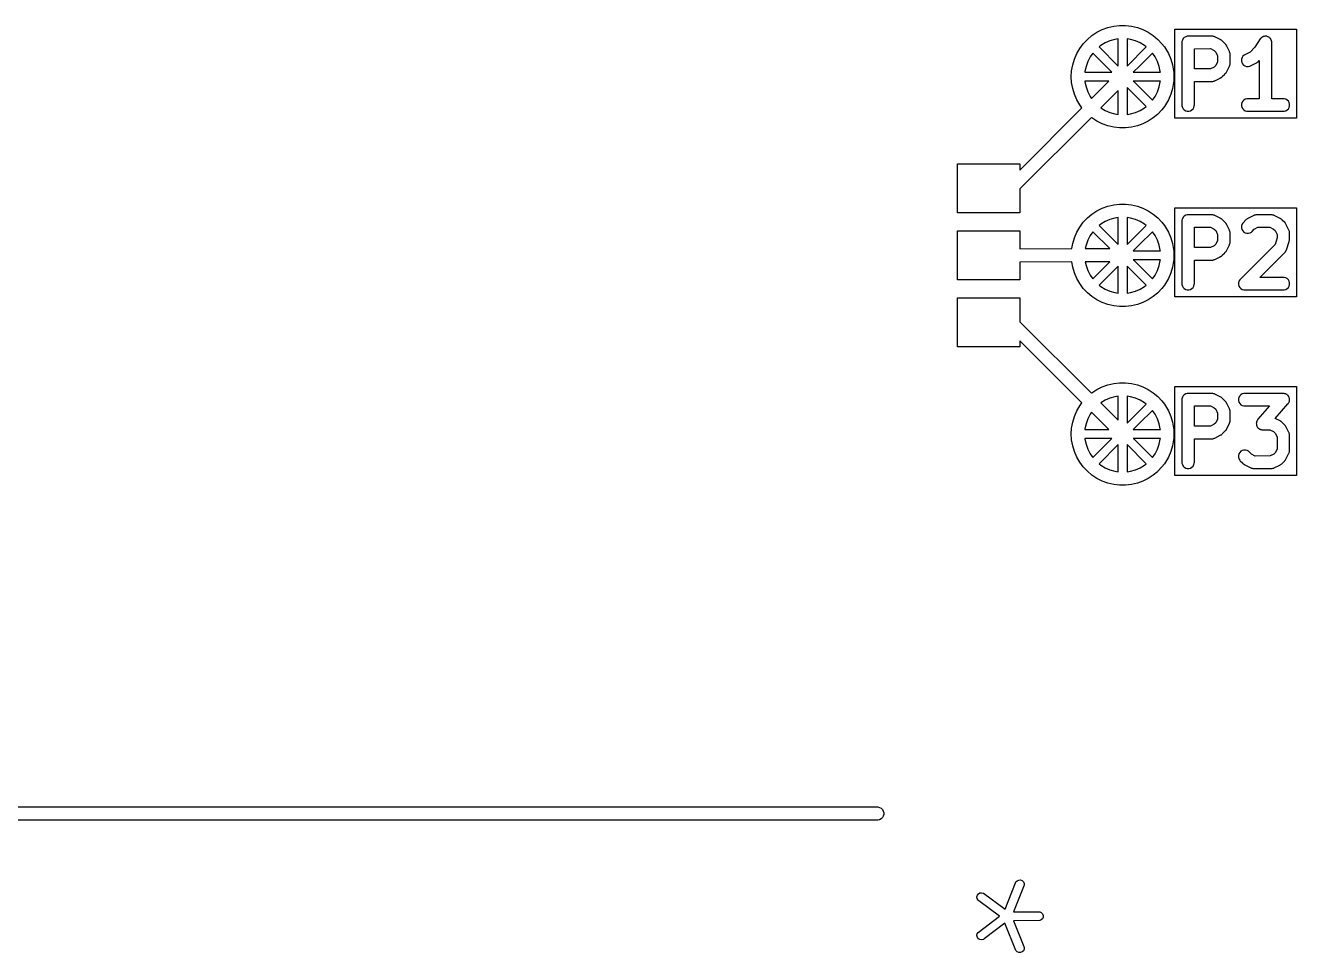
# Model space of a CAD drawing. Extents: x 2.3 to 41.1, y -23.2 to -0.3.
# Drawn here: x 26.89 to 41.12, y -22.96 to -12.58 of the extents above; entities that cross this region are included whole.
import ezdxf

# ---------------------------------------------------------------- set-up
doc = ezdxf.new("R2010")
doc.units = 0
doc.layers.add('BLACK', color=7, linetype='CONTINUOUS')

msp = doc.modelspace()

# ---------------------------------------------------------------- linework, layer by layer
at = {"layer": 'BLACK', "linetype": 'CONTINUOUS'}
for p, q in [((38.831634, -12.688779), (38.8875, -12.652035)), ((38.8875, -12.652035), (38.947254, -12.622026)), ((38.947254, -12.622026), (39.010088, -12.599156)), ((39.010088, -12.599156), (39.075152, -12.583736)), ((39.075152, -12.583736), (39.141567, -12.575973)), ((39.141567, -12.575973), (39.208433, -12.575973)), ((39.208433, -12.575973), (39.274848, -12.583736)), ((39.274848, -12.583736), (39.339912, -12.599156)), ((39.339912, -12.599156), (39.402746, -12.622026)), ((39.402746, -12.622026), (39.4625, -12.652035)), ((39.4625, -12.652035), (39.518366, -12.688779)), ((39.760555, -13.614331), (39.760555, -12.618775)), ((39.760555, -12.618775), (41.122179, -12.618775)), ((41.122179, -12.618775), (41.122179, -13.614331)), ((38.694595, -12.834032), (38.734524, -12.780397)), ((38.734524, -12.780397), (38.780411, -12.73176)), ((38.780411, -12.73176), (38.831634, -12.688779)), ((38.929338, -12.801977), (38.911148, -12.816777)), ((38.979016, -12.771767), (38.929338, -12.801977)), ((39.032344, -12.748603), (38.979016, -12.771767)), ((39.088329, -12.732917), (39.032344, -12.748603)), ((39.125075, -12.727867), (39.088329, -12.732917)), ((39.125363, -13.030513), (39.125075, -12.727867)), ((39.261671, -12.732917), (39.224122, -12.727757)), ((39.224122, -12.727757), (39.22441, -13.030362)), ((39.317656, -12.748603), (39.261671, -12.732917)), ((39.370984, -12.771767), (39.317656, -12.748603)), ((39.420662, -12.801977), (39.370984, -12.771767)), ((39.438116, -12.816178), (39.420662, -12.801977)), ((39.518366, -12.688779), (39.569589, -12.73176)), ((39.569589, -12.73176), (39.615476, -12.780397)), ((39.615476, -12.780397), (39.642113, -12.816178)), ((39.838932, -12.757416), (39.838333, -12.766553)), ((39.838333, -12.766553), (39.838932, -13.47569)), ((39.843661, -12.739765), (39.838932, -12.757416)), ((39.852798, -12.72394), (39.843661, -12.739765)), ((39.86572, -12.711018), (39.852798, -12.72394)), ((39.881545, -12.701881), (39.86572, -12.711018)), ((39.899196, -12.697152), (39.881545, -12.701881)), ((40.175, -12.696553), (39.899196, -12.697152)), ((40.178773, -12.6968), (40.175, -12.696553)), ((40.179962, -12.696729), (40.178773, -12.6968)), ((40.181035, -12.696948), (40.179962, -12.696729)), ((40.184137, -12.697152), (40.181035, -12.696948)), ((40.190959, -12.698979), (40.184137, -12.697152)), ((40.197864, -12.700393), (40.190959, -12.698979)), ((40.19982, -12.701353), (40.197864, -12.700393)), ((40.201788, -12.701881), (40.19982, -12.701353)), ((40.206873, -12.704817), (40.201788, -12.701881)), ((40.272972, -12.737276), (40.206873, -12.704817)), ((40.280876, -12.741898), (40.272972, -12.737276)), ((40.282453, -12.743296), (40.280876, -12.741898)), ((40.284281, -12.744352), (40.282453, -12.743296)), ((40.2904, -12.750342), (40.284281, -12.744352)), ((40.294549, -12.754021), (40.2904, -12.750342)), ((40.295263, -12.755103), (40.294549, -12.754021)), ((40.324498, -12.783723), (40.295263, -12.755103)), ((40.330536, -12.790608), (40.324498, -12.783723)), ((40.331591, -12.792436), (40.330536, -12.790608)), ((40.332988, -12.794011), (40.331591, -12.792436)), ((40.336613, -12.801134), (40.332988, -12.794011)), ((40.339673, -12.806433), (40.336613, -12.801134)), ((40.340075, -12.807935), (40.339673, -12.806433)), ((40.370943, -12.868581), (40.340075, -12.807935)), ((40.716756, -12.727724), (40.655713, -12.820213)), ((40.718886, -12.724941), (40.716756, -12.727724)), ((40.719465, -12.72394), (40.718886, -12.724941)), ((40.72027, -12.723134), (40.719465, -12.72394)), ((40.722323, -12.720454), (40.72027, -12.723134)), ((40.727506, -12.715898), (40.722323, -12.720454)), ((40.732387, -12.711018), (40.727506, -12.715898)), ((40.734348, -12.709885), (40.732387, -12.711018)), ((40.736049, -12.708391), (40.734348, -12.709885)), ((40.742228, -12.705335), (40.736049, -12.708391)), ((40.748212, -12.701881), (40.742228, -12.705335)), ((40.750403, -12.701293), (40.748212, -12.701881)), ((40.75243, -12.700292), (40.750403, -12.701293)), ((40.759188, -12.69894), (40.75243, -12.700292)), ((40.765863, -12.697152), (40.759188, -12.69894)), ((40.768129, -12.697152), (40.765863, -12.697152)), ((40.770349, -12.696708), (40.768129, -12.697152)), ((40.777234, -12.697152), (40.770349, -12.696708)), ((40.784137, -12.697152), (40.777234, -12.697152)), ((40.786325, -12.697738), (40.784137, -12.697152)), ((40.788585, -12.697884), (40.786325, -12.697738)), ((40.795114, -12.700093), (40.788585, -12.697884)), ((40.801788, -12.701881), (40.795114, -12.700093)), ((40.803753, -12.703015), (40.801788, -12.701881)), ((40.805894, -12.70374), (40.803753, -12.703015)), ((40.811627, -12.707562), (40.805894, -12.70374)), ((40.817613, -12.711018), (40.811627, -12.707562)), ((40.819215, -12.71262), (40.817613, -12.711018)), ((40.821099, -12.713876), (40.819215, -12.71262)), ((40.825654, -12.719059), (40.821099, -12.713876)), ((40.830535, -12.72394), (40.825654, -12.719059)), ((40.831667, -12.725901), (40.830535, -12.72394)), ((40.833162, -12.727602), (40.831667, -12.725901)), ((40.836217, -12.733781), (40.833162, -12.727602)), ((40.839672, -12.739765), (40.836217, -12.733781)), ((40.840259, -12.741956), (40.839672, -12.739765)), ((40.841261, -12.743983), (40.840259, -12.741956)), ((40.842612, -12.750741), (40.841261, -12.743983)), ((40.844401, -12.757416), (40.842612, -12.750741)), ((40.844402, -12.759691), (40.844401, -12.757416)), ((40.844845, -12.761902), (40.844402, -12.759691)), ((40.84441, -12.768645), (40.844845, -12.761902)), ((40.844941, -13.396743), (40.84441, -12.768645)), ((38.615499, -13.017396), (38.634677, -12.953338)), ((38.634677, -12.953338), (38.661161, -12.89194)), ((38.661161, -12.89194), (38.694595, -12.834032)), ((38.811023, -12.928661), (38.784274, -12.980284)), ((38.840788, -12.886495), (38.811023, -12.928661)), ((39.055362, -13.10059), (38.840788, -12.886495)), ((38.911148, -12.816777), (39.125363, -13.030513)), ((39.22441, -13.030362), (39.438116, -12.816178)), ((39.508659, -12.885711), (39.364181, -13.030513)), ((39.538977, -12.928661), (39.508659, -12.885711)), ((39.565726, -12.980284), (39.538977, -12.928661)), ((39.642113, -12.816178), (39.655405, -12.834032)), ((39.655405, -12.834032), (39.688839, -12.89194)), ((39.688839, -12.89194), (39.715323, -12.953338)), ((39.715323, -12.953338), (39.734501, -13.017396)), ((39.9778, -12.836402), (40.15764, -12.836011)), ((39.977992, -13.063647), (39.9778, -12.836402)), ((40.15764, -12.836011), (40.199516, -12.856575)), ((40.199516, -12.856575), (40.21711, -12.8738)), ((40.21711, -12.8738), (40.238419, -12.915665)), ((40.238419, -12.915665), (40.238787, -12.982704)), ((40.372408, -12.872064), (40.370943, -12.868581)), ((40.373005, -12.873098), (40.372408, -12.872064)), ((40.373289, -12.874159), (40.373005, -12.873098)), ((40.374493, -12.877021), (40.373289, -12.874159)), ((40.375906, -12.883928), (40.374493, -12.877021)), ((40.377734, -12.890749), (40.375906, -12.883928)), ((40.377745, -12.892915), (40.377734, -12.890749)), ((40.378157, -12.894924), (40.377745, -12.892915)), ((40.37779, -12.90103), (40.378157, -12.894924)), ((40.378333, -12.999886), (40.37779, -12.90103)), ((40.506271, -12.953274), (40.505176, -12.971515)), ((40.51205, -12.935938), (40.506271, -12.953274)), ((40.522118, -12.920688), (40.51205, -12.935938)), ((40.535791, -12.908565), (40.522118, -12.920688)), ((40.601378, -12.875183), (40.535791, -12.908565)), ((40.655713, -12.820213), (40.601378, -12.875183)), ((38.6, -13.15), (38.603888, -13.083247)), ((38.603888, -13.083247), (38.615499, -13.017396)), ((38.752975, -13.091994), (38.752368, -13.100879)), ((38.764804, -13.035068), (38.752975, -13.091994)), ((38.784274, -12.980284), (38.764804, -13.035068)), ((39.364181, -13.030513), (39.294487, -13.100363)), ((39.585196, -13.035068), (39.565726, -12.980284)), ((39.597025, -13.091994), (39.585196, -13.035068)), ((39.597577, -13.100074), (39.597025, -13.091994)), ((39.734501, -13.017396), (39.746112, -13.083247)), ((39.746112, -13.083247), (39.747092, -13.100074)), ((40.159322, -13.063254), (39.977992, -13.063647)), ((40.201087, -13.041996), (40.159322, -13.063254)), ((40.21831, -13.024402), (40.201087, -13.041996)), ((40.238787, -12.982704), (40.21831, -13.024402)), ((40.33761, -13.097858), (40.370074, -13.031749)), ((40.370074, -13.031749), (40.373005, -13.026674)), ((40.373005, -13.026674), (40.37353, -13.024711)), ((40.37353, -13.024711), (40.374494, -13.02275)), ((40.374494, -13.02275), (40.375908, -13.015835)), ((40.375908, -13.015835), (40.377734, -13.009023)), ((40.377734, -13.009023), (40.377937, -13.005921)), ((40.377937, -13.005921), (40.378157, -13.004848)), ((40.378085, -13.003659), (40.378333, -12.999886)), ((40.378157, -13.004848), (40.378085, -13.003659)), ((40.505176, -12.971515), (40.50884, -12.989417)), ((40.50884, -12.989417), (40.517012, -13.005762)), ((40.517012, -13.005762), (40.529135, -13.019435)), ((40.529135, -13.019435), (40.544385, -13.029503)), ((40.544385, -13.029503), (40.561721, -13.035282)), ((40.561721, -13.035282), (40.579962, -13.036377)), ((40.579962, -13.036377), (40.597864, -13.032713)), ((40.597864, -13.032713), (40.606305, -13.029163)), ((40.606305, -13.029163), (40.666952, -12.998294)), ((40.666952, -12.998294), (40.668456, -12.997892)), ((40.668456, -12.997892), (40.673747, -12.994836)), ((40.673747, -12.994836), (40.680876, -12.991208)), ((40.680876, -12.991208), (40.682455, -12.989807)), ((40.682455, -12.989807), (40.68428, -12.988754)), ((40.68428, -12.988754), (40.691165, -12.982717)), ((40.691165, -12.982717), (40.70517, -12.968547)), ((40.70517, -12.968547), (40.705532, -13.396947)), ((38.603888, -13.216753), (38.6, -13.15)), ((38.615499, -13.282604), (38.603888, -13.216753)), ((38.752368, -13.100879), (39.055362, -13.10059)), ((39.019336, -13.199671), (38.752423, -13.199926)), ((38.752423, -13.199926), (38.752975, -13.208006)), ((38.752975, -13.208006), (38.764804, -13.264932)), ((38.826244, -13.392902), (39.019336, -13.199671)), ((39.294487, -13.100363), (39.597577, -13.100074)), ((39.597632, -13.199121), (39.294638, -13.19941)), ((39.294638, -13.19941), (39.294866, -13.199637)), ((39.294866, -13.199637), (39.509212, -13.413505)), ((39.585196, -13.264932), (39.597025, -13.208006)), ((39.597025, -13.208006), (39.597632, -13.199121)), ((39.746112, -13.216753), (39.734501, -13.282604)), ((39.747139, -13.199121), (39.746112, -13.216753)), ((39.747092, -13.100074), (39.747122, -13.10059)), ((39.747122, -13.10059), (39.75, -13.15)), ((39.75, -13.15), (39.747139, -13.199121)), ((39.97811, -13.203068), (40.173308, -13.202644)), ((39.978333, -13.466553), (39.97811, -13.203068)), ((40.173308, -13.202644), (40.179963, -13.203044)), ((40.179963, -13.203044), (40.182007, -13.202625)), ((40.182007, -13.202625), (40.184137, -13.202621)), ((40.184137, -13.202621), (40.190956, -13.200794)), ((40.190956, -13.200794), (40.197865, -13.19938)), ((40.197865, -13.19938), (40.200726, -13.198176)), ((40.200726, -13.198176), (40.201788, -13.197892)), ((40.201788, -13.197892), (40.202821, -13.197295)), ((40.202821, -13.197295), (40.206305, -13.19583)), ((40.206305, -13.19583), (40.266955, -13.164959)), ((40.266955, -13.164959), (40.268455, -13.164558)), ((40.268455, -13.164558), (40.273739, -13.161507)), ((40.273739, -13.161507), (40.280877, -13.157874)), ((40.280877, -13.157874), (40.282454, -13.156474)), ((40.282454, -13.156474), (40.28428, -13.155421)), ((40.28428, -13.155421), (40.291164, -13.149383)), ((40.291164, -13.149383), (40.319782, -13.120149)), ((40.319782, -13.120149), (40.320865, -13.119435)), ((40.320865, -13.119435), (40.324542, -13.115286)), ((40.324542, -13.115286), (40.330535, -13.109166)), ((40.330535, -13.109166), (40.33159, -13.107338)), ((40.33159, -13.107338), (40.332988, -13.105762)), ((40.332988, -13.105762), (40.33761, -13.097858)), ((38.634677, -13.346662), (38.615499, -13.282604)), ((38.661161, -13.40806), (38.634677, -13.346662)), ((38.764804, -13.264932), (38.784274, -13.319716)), ((38.784274, -13.319716), (38.811023, -13.371339)), ((38.811023, -13.371339), (38.826244, -13.392902)), ((39.125623, -13.304613), (38.931213, -13.499163)), ((39.125878, -13.572243), (39.125623, -13.304613)), ((39.224637, -13.269487), (39.224925, -13.572133)), ((39.438852, -13.483223), (39.224637, -13.269487)), ((39.509212, -13.413505), (39.538977, -13.371339)), ((39.538977, -13.371339), (39.565726, -13.319716)), ((39.565726, -13.319716), (39.585196, -13.264932)), ((39.715323, -13.346662), (39.688839, -13.40806)), ((39.734501, -13.282604), (39.715323, -13.346662)), ((38.025, -14.194726), (38.719629, -13.499595)), ((38.694595, -13.465968), (38.661161, -13.40806)), ((38.719629, -13.499595), (38.694595, -13.465968)), ((38.931213, -13.499163), (38.979016, -13.528233)), ((39.370984, -13.528233), (39.420662, -13.498023)), ((39.420662, -13.498023), (39.438852, -13.483223)), ((39.615476, -13.519603), (39.569589, -13.56824)), ((39.642559, -13.483223), (39.615476, -13.519603)), ((39.655405, -13.465968), (39.642559, -13.483223)), ((39.688839, -13.40806), (39.655405, -13.465968)), ((39.838932, -13.47569), (39.843661, -13.493341)), ((39.843661, -13.493341), (39.852798, -13.509166)), ((39.852798, -13.509166), (39.86572, -13.522088)), ((39.86572, -13.522088), (39.881545, -13.531225)), ((39.935121, -13.531225), (39.950946, -13.522088)), ((39.950946, -13.522088), (39.963868, -13.509166)), ((39.963868, -13.509166), (39.973005, -13.493341)), ((39.973005, -13.493341), (39.977734, -13.47569)), ((39.977734, -13.47569), (39.978333, -13.466553)), ((40.510328, -13.439765), (40.505599, -13.457416)), ((40.505599, -13.457416), (40.505599, -13.47569)), ((40.505599, -13.47569), (40.510328, -13.493341)), ((40.519465, -13.42394), (40.510328, -13.439765)), ((40.510328, -13.493341), (40.519465, -13.509166)), ((40.532387, -13.411018), (40.519465, -13.42394)), ((40.519465, -13.509166), (40.532387, -13.522088)), ((40.548212, -13.401881), (40.532387, -13.411018)), ((40.532387, -13.522088), (40.548212, -13.531225)), ((40.565863, -13.397152), (40.548212, -13.401881)), ((40.705532, -13.396947), (40.565863, -13.397152)), ((40.975, -13.396553), (40.844941, -13.396743)), ((40.984137, -13.397152), (40.975, -13.396553)), ((41.001788, -13.401881), (40.984137, -13.397152)), ((41.017613, -13.411018), (41.001788, -13.401881)), ((41.001788, -13.531225), (41.017613, -13.522088)), ((41.030535, -13.42394), (41.017613, -13.411018)), ((41.017613, -13.522088), (41.030535, -13.509166)), ((41.039672, -13.439765), (41.030535, -13.42394)), ((41.030535, -13.509166), (41.039672, -13.493341)), ((41.044401, -13.457416), (41.039672, -13.439765)), ((41.039672, -13.493341), (41.044401, -13.47569)), ((41.044401, -13.47569), (41.044401, -13.457416)), ((38.824891, -13.605562), (38.025, -14.406032)), ((38.831634, -13.611221), (38.824891, -13.605562)), ((38.8875, -13.647965), (38.831634, -13.611221)), ((38.947254, -13.677974), (38.8875, -13.647965)), ((38.979016, -13.528233), (39.032344, -13.551397)), ((39.032344, -13.551397), (39.088329, -13.567083)), ((39.088329, -13.567083), (39.125878, -13.572243)), ((39.224925, -13.572133), (39.261671, -13.567083)), ((39.261671, -13.567083), (39.317656, -13.551397)), ((39.317656, -13.551397), (39.370984, -13.528233)), ((39.4625, -13.647965), (39.402746, -13.677974)), ((39.518366, -13.611221), (39.4625, -13.647965)), ((39.564818, -13.572243), (39.518366, -13.611221)), ((39.569589, -13.56824), (39.564818, -13.572243)), ((41.122179, -13.614331), (39.760555, -13.614331)), ((39.881545, -13.531225), (39.899196, -13.535954)), ((39.899196, -13.535954), (39.91747, -13.535954)), ((39.91747, -13.535954), (39.935121, -13.531225)), ((40.548212, -13.531225), (40.565863, -13.535954)), ((40.565863, -13.535954), (40.575, -13.536553)), ((40.575, -13.536553), (40.984137, -13.535954)), ((40.984137, -13.535954), (41.001788, -13.531225)), ((39.010088, -13.700844), (38.947254, -13.677974)), ((39.075152, -13.716264), (39.010088, -13.700844)), ((39.141567, -13.724027), (39.075152, -13.716264)), ((39.208433, -13.724027), (39.141567, -13.724027)), ((39.274848, -13.716264), (39.208433, -13.724027)), ((39.339912, -13.700844), (39.274848, -13.716264)), ((39.402746, -13.677974), (39.339912, -13.700844)), ((37.325, -14.675), (37.325, -14.125)), ((37.325, -14.125), (38.025, -14.125)), ((38.025, -14.125), (38.025, -14.194726)), ((38.025, -14.406032), (38.025, -14.675)), ((38.831634, -14.688779), (38.8875, -14.652035)), ((38.8875, -14.652035), (38.947254, -14.622026)), ((38.947254, -14.622026), (39.010088, -14.599156)), ((39.010088, -14.599156), (39.075152, -14.583736)), ((39.075152, -14.583736), (39.141567, -14.575973)), ((39.141567, -14.575973), (39.208433, -14.575973)), ((39.208433, -14.575973), (39.274848, -14.583736)), ((39.274848, -14.583736), (39.339912, -14.599156)), ((39.339912, -14.599156), (39.402746, -14.622026)), ((39.402746, -14.622026), (39.4625, -14.652035)), ((39.4625, -14.652035), (39.518366, -14.688779)), ((39.760555, -15.614331), (39.760555, -14.618775)), ((39.760555, -14.618775), (41.122778, -14.618775)), ((41.122778, -14.618775), (41.122778, -15.614331)), ((38.025, -14.675), (37.325, -14.675)), ((38.694595, -14.834032), (38.734524, -14.780397)), ((38.734524, -14.780397), (38.780411, -14.73176)), ((38.780411, -14.73176), (38.831634, -14.688779)), ((38.929338, -14.801977), (38.911148, -14.816777)), ((38.979016, -14.771767), (38.929338, -14.801977)), ((39.032344, -14.748603), (38.979016, -14.771767)), ((39.088329, -14.732917), (39.032344, -14.748603)), ((39.125075, -14.727867), (39.088329, -14.732917)), ((39.125363, -15.030513), (39.125075, -14.727867)), ((39.261671, -14.732917), (39.224122, -14.727757)), ((39.224122, -14.727757), (39.22441, -15.030362)), ((39.317656, -14.748603), (39.261671, -14.732917)), ((39.370984, -14.771767), (39.317656, -14.748603)), ((39.420662, -14.801977), (39.370984, -14.771767)), ((39.438116, -14.816178), (39.420662, -14.801977)), ((39.518366, -14.688779), (39.569589, -14.73176)), ((39.569589, -14.73176), (39.615476, -14.780397)), ((39.615476, -14.780397), (39.642113, -14.816178)), ((39.838932, -14.757416), (39.838333, -14.766553)), ((39.838333, -14.766553), (39.838932, -15.47569)), ((39.843661, -14.739765), (39.838932, -14.757416)), ((39.852798, -14.72394), (39.843661, -14.739765)), ((39.86572, -14.711018), (39.852798, -14.72394)), ((39.881545, -14.701881), (39.86572, -14.711018)), ((39.899196, -14.697152), (39.881545, -14.701881)), ((40.175, -14.696553), (39.899196, -14.697152)), ((40.178773, -14.6968), (40.175, -14.696553)), ((40.179962, -14.696729), (40.178773, -14.6968)), ((40.181035, -14.696948), (40.179962, -14.696729)), ((40.184137, -14.697152), (40.181035, -14.696948)), ((40.190959, -14.698979), (40.184137, -14.697152)), ((40.197864, -14.700393), (40.190959, -14.698979)), ((40.19982, -14.701353), (40.197864, -14.700393)), ((40.201788, -14.701881), (40.19982, -14.701353)), ((40.206873, -14.704817), (40.201788, -14.701881)), ((40.272972, -14.737276), (40.206873, -14.704817)), ((40.280876, -14.741898), (40.272972, -14.737276)), ((40.282453, -14.743296), (40.280876, -14.741898)), ((40.284281, -14.744352), (40.282453, -14.743296)), ((40.2904, -14.750342), (40.284281, -14.744352)), ((40.294549, -14.754021), (40.2904, -14.750342)), ((40.295263, -14.755103), (40.294549, -14.754021)), ((40.324498, -14.783723), (40.295263, -14.755103)), ((40.330536, -14.790608), (40.324498, -14.783723)), ((40.331591, -14.792436), (40.330536, -14.790608)), ((40.332988, -14.794011), (40.331591, -14.792436)), ((40.336613, -14.801134), (40.332988, -14.794011)), ((40.339673, -14.806433), (40.336613, -14.801134)), ((40.519465, -14.790608), (40.510328, -14.806433)), ((40.558835, -14.750389), (40.519465, -14.790608)), ((40.565719, -14.744352), (40.558835, -14.750389)), ((40.567546, -14.743296), (40.565719, -14.744352)), ((40.569124, -14.741898), (40.567546, -14.743296)), ((40.576248, -14.738271), (40.569124, -14.741898)), ((40.581544, -14.735214), (40.576248, -14.738271)), ((40.583048, -14.734811), (40.581544, -14.735214)), ((40.643696, -14.703943), (40.583048, -14.734811)), ((40.647178, -14.702477), (40.643696, -14.703943)), ((40.648212, -14.701881), (40.647178, -14.702477)), ((40.649271, -14.701597), (40.648212, -14.701881)), ((40.652136, -14.700392), (40.649271, -14.701597)), ((40.65905, -14.698977), (40.652136, -14.700392)), ((40.665863, -14.697152), (40.65905, -14.698977)), ((40.668006, -14.697144), (40.665863, -14.697152)), ((40.670038, -14.696729), (40.668006, -14.697144)), ((40.676481, -14.697115), (40.670038, -14.696729)), ((40.841667, -14.696553), (40.676481, -14.697115)), ((40.84544, -14.6968), (40.841667, -14.696553)), ((40.846629, -14.696729), (40.84544, -14.6968)), ((40.847702, -14.696948), (40.846629, -14.696729)), ((40.850804, -14.697152), (40.847702, -14.696948)), ((40.857624, -14.698979), (40.850804, -14.697152)), ((40.864532, -14.700393), (40.857624, -14.698979)), ((40.86649, -14.701354), (40.864532, -14.700393)), ((40.868455, -14.701881), (40.86649, -14.701354)), ((40.873536, -14.704814), (40.868455, -14.701881)), ((40.939638, -14.737276), (40.873536, -14.704814)), ((40.947543, -14.741898), (40.939638, -14.737276)), ((40.94912, -14.743297), (40.947543, -14.741898)), ((40.950946, -14.744351), (40.94912, -14.743297)), ((40.957073, -14.750349), (40.950946, -14.744351)), ((40.961215, -14.754022), (40.957073, -14.750349)), ((40.961927, -14.755101), (40.961215, -14.754022)), ((40.991164, -14.783722), (40.961927, -14.755101)), ((40.997201, -14.790607), (40.991164, -14.783722)), ((40.998254, -14.792431), (40.997201, -14.790607)), ((40.999655, -14.794011), (40.998254, -14.792431)), ((41.003286, -14.801145), (40.999655, -14.794011)), ((41.006339, -14.806432), (41.003286, -14.801145)), ((37.325, -15.425), (37.325, -14.875)), ((37.325, -14.875), (38.025, -14.875)), ((38.025, -14.875), (38.025, -15.075489)), ((38.634677, -14.953338), (38.661161, -14.89194)), ((38.661161, -14.89194), (38.694595, -14.834032)), ((38.811023, -14.928661), (38.784274, -14.980284)), ((38.840788, -14.886495), (38.811023, -14.928661)), ((39.029776, -15.075061), (38.840788, -14.886495)), ((38.911148, -14.816777), (39.125363, -15.030513)), ((39.22441, -15.030362), (39.438116, -14.816178)), ((39.508659, -14.885711), (39.364181, -15.030513)), ((39.538977, -14.928661), (39.508659, -14.885711)), ((39.565726, -14.980284), (39.538977, -14.928661)), ((39.642113, -14.816178), (39.655405, -14.834032)), ((39.655405, -14.834032), (39.688839, -14.89194)), ((39.688839, -14.89194), (39.715323, -14.953338)), ((39.9778, -14.836402), (40.15764, -14.836011)), ((39.977992, -15.063647), (39.9778, -14.836402)), ((40.15764, -14.836011), (40.199516, -14.856575)), ((40.199516, -14.856575), (40.21711, -14.8738)), ((40.21711, -14.8738), (40.238419, -14.915665)), ((40.238419, -14.915665), (40.238787, -14.982704)), ((40.340075, -14.807935), (40.339673, -14.806433)), ((40.370943, -14.868581), (40.340075, -14.807935)), ((40.372408, -14.872064), (40.370943, -14.868581)), ((40.373005, -14.873098), (40.372408, -14.872064)), ((40.373289, -14.874159), (40.373005, -14.873098)), ((40.374493, -14.877021), (40.373289, -14.874159)), ((40.375906, -14.883928), (40.374493, -14.877021)), ((40.377734, -14.890749), (40.375906, -14.883928)), ((40.377745, -14.892915), (40.377734, -14.890749)), ((40.378157, -14.894924), (40.377745, -14.892915)), ((40.37779, -14.90103), (40.378157, -14.894924)), ((40.378333, -14.999886), (40.37779, -14.90103)), ((40.510328, -14.806433), (40.505599, -14.824084)), ((40.505599, -14.824084), (40.505599, -14.842358)), ((40.505599, -14.842358), (40.510328, -14.860009)), ((40.510328, -14.860009), (40.519466, -14.875834)), ((40.519466, -14.875834), (40.532388, -14.888755)), ((40.532388, -14.888755), (40.548213, -14.897892)), ((40.548213, -14.897892), (40.565864, -14.902621)), ((40.565864, -14.902621), (40.584138, -14.902621)), ((40.584138, -14.902621), (40.601789, -14.897892)), ((40.601789, -14.897892), (40.617614, -14.888754)), ((40.617614, -14.888754), (40.624498, -14.882717)), ((40.624498, -14.882717), (40.648914, -14.857774)), ((40.648914, -14.857774), (40.690713, -14.836499)), ((40.690713, -14.836499), (40.824374, -14.836044)), ((40.824374, -14.836044), (40.866183, -14.856575)), ((40.866183, -14.856575), (40.883777, -14.873798)), ((40.883777, -14.873798), (40.905125, -14.915741)), ((40.905125, -14.915741), (40.905428, -14.954076)), ((41.006741, -14.807933), (41.006339, -14.806432)), ((41.03761, -14.868581), (41.006741, -14.807933)), ((41.039075, -14.872064), (41.03761, -14.868581)), ((41.039672, -14.873098), (41.039075, -14.872064)), ((41.039956, -14.874159), (41.039672, -14.873098)), ((41.04116, -14.877021), (41.039956, -14.874159)), ((41.042573, -14.883928), (41.04116, -14.877021)), ((41.044401, -14.890749), (41.042573, -14.883928)), ((41.044418, -14.892941), (41.044401, -14.890749)), ((41.044824, -14.894924), (41.044418, -14.892941)), ((41.044479, -14.900664), (41.044824, -14.894924)), ((41.045, -14.966553), (41.044479, -14.900664)), ((38.025, -15.075489), (38.605299, -15.075242)), ((38.605299, -15.075242), (38.615499, -15.017396)), ((38.615499, -15.017396), (38.634677, -14.953338)), ((38.764804, -15.035068), (38.756469, -15.075177)), ((38.756469, -15.075177), (39.029776, -15.075061)), ((38.784274, -14.980284), (38.764804, -15.035068)), ((39.364181, -15.030513), (39.294487, -15.100363)), ((39.585196, -15.035068), (39.565726, -14.980284)), ((39.597025, -15.091994), (39.585196, -15.035068)), ((39.715323, -14.953338), (39.734501, -15.017396)), ((39.734501, -15.017396), (39.746112, -15.083247)), ((39.746112, -15.083247), (39.747092, -15.100074)), ((40.159322, -15.063254), (39.977992, -15.063647)), ((40.201087, -15.041996), (40.159322, -15.063254)), ((40.21831, -15.024402), (40.201087, -15.041996)), ((40.238787, -14.982704), (40.21831, -15.024402)), ((40.33761, -15.097858), (40.370074, -15.031749)), ((40.370074, -15.031749), (40.373005, -15.026674)), ((40.373005, -15.026674), (40.37353, -15.024711)), ((40.37353, -15.024711), (40.374494, -15.02275)), ((40.374494, -15.02275), (40.375908, -15.015835)), ((40.375908, -15.015835), (40.377734, -15.009023)), ((40.377734, -15.009023), (40.377937, -15.005921)), ((40.377937, -15.005921), (40.378157, -15.004848)), ((40.378085, -15.003659), (40.378333, -14.999886)), ((40.378157, -15.004848), (40.378085, -15.003659)), ((40.8812, -15.028047), (40.486132, -15.42394)), ((40.905428, -14.954076), (40.8812, -15.028047)), ((41.006648, -15.092187), (41.008075, -15.088689)), ((41.008075, -15.088689), (41.038821, -14.994813)), ((41.038821, -14.994813), (41.039672, -14.993341)), ((41.039672, -14.993341), (41.041325, -14.987169)), ((41.041325, -14.987169), (41.043729, -14.979831)), ((41.043729, -14.979831), (41.043855, -14.977726)), ((41.043855, -14.977726), (41.044401, -14.97569)), ((41.044401, -14.97569), (41.045, -14.966553)), ((38.605272, -15.224604), (38.025, -15.224851)), ((38.025, -15.224851), (38.025, -15.425)), ((38.615499, -15.282604), (38.605272, -15.224604)), ((39.030781, -15.224423), (38.75641, -15.22454)), ((38.75641, -15.22454), (38.764804, -15.264932)), ((38.841341, -15.414289), (39.030781, -15.224423)), ((39.294487, -15.100363), (39.597577, -15.100074)), ((39.597632, -15.199121), (39.294638, -15.19941)), ((39.294638, -15.19941), (39.294866, -15.199637)), ((39.294866, -15.199637), (39.509212, -15.413505)), ((39.585196, -15.264932), (39.597025, -15.208006)), ((39.597577, -15.100074), (39.597025, -15.091994)), ((39.597025, -15.208006), (39.597632, -15.199121)), ((39.746112, -15.216753), (39.734501, -15.282604)), ((39.747139, -15.199121), (39.746112, -15.216753)), ((39.747092, -15.100074), (39.747122, -15.10059)), ((39.747122, -15.10059), (39.75, -15.15)), ((39.75, -15.15), (39.747139, -15.199121)), ((39.97811, -15.203068), (40.173308, -15.202644)), ((39.978333, -15.466553), (39.97811, -15.203068)), ((40.173308, -15.202644), (40.179963, -15.203044)), ((40.179963, -15.203044), (40.182007, -15.202625)), ((40.182007, -15.202625), (40.184137, -15.202621)), ((40.184137, -15.202621), (40.190956, -15.200794)), ((40.190956, -15.200794), (40.197865, -15.19938)), ((40.197865, -15.19938), (40.200726, -15.198176)), ((40.200726, -15.198176), (40.201788, -15.197892)), ((40.201788, -15.197892), (40.202821, -15.197295)), ((40.202821, -15.197295), (40.206305, -15.19583)), ((40.206305, -15.19583), (40.266955, -15.164959)), ((40.266955, -15.164959), (40.268455, -15.164558)), ((40.268455, -15.164558), (40.273739, -15.161507)), ((40.273739, -15.161507), (40.280877, -15.157874)), ((40.280877, -15.157874), (40.282454, -15.156474)), ((40.282454, -15.156474), (40.28428, -15.155421)), ((40.28428, -15.155421), (40.291164, -15.149383)), ((40.291164, -15.149383), (40.319782, -15.120149)), ((40.319782, -15.120149), (40.320865, -15.119435)), ((40.320865, -15.119435), (40.324542, -15.115286)), ((40.324542, -15.115286), (40.330535, -15.109166)), ((40.330535, -15.109166), (40.33159, -15.107338)), ((40.33159, -15.107338), (40.332988, -15.105762)), ((40.332988, -15.105762), (40.33761, -15.097858)), ((40.710054, -15.396911), (40.989402, -15.11698)), ((40.989402, -15.11698), (40.994549, -15.112417)), ((40.994549, -15.112417), (40.995706, -15.110663)), ((40.995706, -15.110663), (40.997201, -15.109166)), ((40.997201, -15.109166), (41.000729, -15.103055)), ((41.000729, -15.103055), (41.004617, -15.097167)), ((41.004617, -15.097167), (41.005789, -15.094293)), ((41.005789, -15.094293), (41.006339, -15.093341)), ((41.006339, -15.093341), (41.006648, -15.092187)), ((38.634677, -15.346662), (38.615499, -15.282604)), ((38.661161, -15.40806), (38.634677, -15.346662)), ((38.764804, -15.264932), (38.784274, -15.319716)), ((38.784274, -15.319716), (38.811023, -15.371339)), ((38.811023, -15.371339), (38.841341, -15.414289)), ((39.12559, -15.269638), (38.911884, -15.483822)), ((39.125878, -15.572243), (39.12559, -15.269638)), ((39.224637, -15.269487), (39.224925, -15.572133)), ((39.438852, -15.483223), (39.224637, -15.269487)), ((39.509212, -15.413505), (39.538977, -15.371339)), ((39.538977, -15.371339), (39.565726, -15.319716)), ((39.565726, -15.319716), (39.585196, -15.264932)), ((39.715323, -15.346662), (39.688839, -15.40806)), ((39.734501, -15.282604), (39.715323, -15.346662)), ((38.025, -15.425), (37.325, -15.425)), ((38.694595, -15.465968), (38.661161, -15.40806)), ((38.734524, -15.519603), (38.694595, -15.465968)), ((38.911884, -15.483822), (38.929338, -15.498023)), ((38.929338, -15.498023), (38.979016, -15.528233)), ((39.370984, -15.528233), (39.420662, -15.498023)), ((39.420662, -15.498023), (39.438852, -15.483223)), ((39.642559, -15.483223), (39.615476, -15.519603)), ((39.655405, -15.465968), (39.642559, -15.483223)), ((39.688839, -15.40806), (39.655405, -15.465968)), ((39.838932, -15.47569), (39.843661, -15.493341)), ((39.843661, -15.493341), (39.852798, -15.509166)), ((39.852798, -15.509166), (39.86572, -15.522088)), ((39.950946, -15.522088), (39.963868, -15.509166)), ((39.963868, -15.509166), (39.973005, -15.493341)), ((39.973005, -15.493341), (39.977734, -15.47569)), ((39.977734, -15.47569), (39.978333, -15.466553)), ((40.476995, -15.439765), (40.472266, -15.457416)), ((40.472266, -15.457416), (40.472266, -15.47569)), ((40.472266, -15.47569), (40.476995, -15.493341)), ((40.486132, -15.42394), (40.476995, -15.439765)), ((40.476995, -15.493341), (40.486132, -15.509166)), ((40.486132, -15.509166), (40.499054, -15.522088)), ((40.975, -15.396553), (40.710054, -15.396911)), ((40.984137, -15.397152), (40.975, -15.396553)), ((41.001788, -15.401881), (40.984137, -15.397152)), ((41.017613, -15.411018), (41.001788, -15.401881)), ((41.030535, -15.42394), (41.017613, -15.411018)), ((41.017613, -15.522088), (41.030535, -15.509166)), ((41.039672, -15.439765), (41.030535, -15.42394)), ((41.030535, -15.509166), (41.039672, -15.493341)), ((41.044401, -15.457416), (41.039672, -15.439765)), ((41.039672, -15.493341), (41.044401, -15.47569)), ((41.044401, -15.47569), (41.044401, -15.457416)), ((37.325, -16.175), (37.325, -15.625)), ((37.325, -15.625), (38.025, -15.625)), ((38.025, -15.625), (38.025, -15.894802)), ((38.780411, -15.56824), (38.734524, -15.519603)), ((38.831634, -15.611221), (38.780411, -15.56824)), ((38.8875, -15.647965), (38.831634, -15.611221)), ((38.947254, -15.677974), (38.8875, -15.647965)), ((38.979016, -15.528233), (39.032344, -15.551397)), ((39.032344, -15.551397), (39.088329, -15.567083)), ((39.088329, -15.567083), (39.125878, -15.572243)), ((39.224925, -15.572133), (39.261671, -15.567083)), ((39.261671, -15.567083), (39.317656, -15.551397)), ((39.317656, -15.551397), (39.370984, -15.528233)), ((39.4625, -15.647965), (39.402746, -15.677974)), ((39.518366, -15.611221), (39.4625, -15.647965)), ((39.564818, -15.572243), (39.518366, -15.611221)), ((39.569589, -15.56824), (39.564818, -15.572243)), ((39.615476, -15.519603), (39.569589, -15.56824)), ((41.122778, -15.614331), (39.760555, -15.614331)), ((39.86572, -15.522088), (39.881545, -15.531225)), ((39.881545, -15.531225), (39.899196, -15.535954)), ((39.899196, -15.535954), (39.91747, -15.535954)), ((39.91747, -15.535954), (39.935121, -15.531225)), ((39.935121, -15.531225), (39.950946, -15.522088)), ((40.499054, -15.522088), (40.514879, -15.531225)), ((40.514879, -15.531225), (40.53253, -15.535954)), ((40.53253, -15.535954), (40.541667, -15.536553)), ((40.541667, -15.536553), (40.984137, -15.535954)), ((40.984137, -15.535954), (41.001788, -15.531225)), ((41.001788, -15.531225), (41.017613, -15.522088)), ((39.010088, -15.700844), (38.947254, -15.677974)), ((39.075152, -15.716264), (39.010088, -15.700844)), ((39.141567, -15.724027), (39.075152, -15.716264)), ((39.208433, -15.724027), (39.141567, -15.724027)), ((39.274848, -15.716264), (39.208433, -15.724027)), ((39.339912, -15.700844), (39.274848, -15.716264)), ((39.402746, -15.677974), (39.339912, -15.700844)), ((38.025, -15.894802), (38.825065, -16.69429)), ((38.025, -16.175), (37.325, -16.175)), ((38.719766, -16.80022), (38.025, -16.105955)), ((38.025, -16.105955), (38.025, -16.175)), ((38.831634, -16.688779), (38.8875, -16.652035)), ((38.8875, -16.652035), (38.947254, -16.622026)), ((38.947254, -16.622026), (39.010088, -16.599156)), ((39.010088, -16.599156), (39.075152, -16.583736)), ((39.075152, -16.583736), (39.141567, -16.575973)), ((39.141567, -16.575973), (39.208433, -16.575973)), ((39.208433, -16.575973), (39.274848, -16.583736)), ((39.274848, -16.583736), (39.339912, -16.599156)), ((39.339912, -16.599156), (39.402746, -16.622026)), ((39.402746, -16.622026), (39.4625, -16.652035)), ((39.4625, -16.652035), (39.518366, -16.688779)), ((39.760555, -17.614331), (39.760555, -16.618775)), ((39.760555, -16.618775), (41.122778, -16.618775)), ((41.122778, -16.618775), (41.122778, -17.614331)), ((38.825065, -16.69429), (38.831634, -16.688779)), ((38.979016, -16.771767), (38.931508, -16.800656)), ((39.032344, -16.748603), (38.979016, -16.771767)), ((39.088329, -16.732917), (39.032344, -16.748603)), ((39.125075, -16.727867), (39.088329, -16.732917)), ((39.125328, -16.994336), (39.125075, -16.727867)), ((39.261671, -16.732917), (39.224122, -16.727757)), ((39.224122, -16.727757), (39.22441, -17.030362)), ((39.317656, -16.748603), (39.261671, -16.732917)), ((39.370984, -16.771767), (39.317656, -16.748603)), ((39.420662, -16.801977), (39.370984, -16.771767)), ((39.518366, -16.688779), (39.569589, -16.73176)), ((39.569589, -16.73176), (39.615476, -16.780397)), ((39.615476, -16.780397), (39.642113, -16.816178)), ((39.838932, -16.757416), (39.838333, -16.766553)), ((39.838333, -16.766553), (39.838932, -17.47569)), ((39.843661, -16.739765), (39.838932, -16.757416)), ((39.852798, -16.72394), (39.843661, -16.739765)), ((39.86572, -16.711018), (39.852798, -16.72394)), ((39.881545, -16.701881), (39.86572, -16.711018)), ((39.899196, -16.697152), (39.881545, -16.701881)), ((40.175, -16.696553), (39.899196, -16.697152)), ((40.178773, -16.6968), (40.175, -16.696553)), ((40.179962, -16.696729), (40.178773, -16.6968)), ((40.181035, -16.696948), (40.179962, -16.696729)), ((40.184137, -16.697152), (40.181035, -16.696948)), ((40.190959, -16.698979), (40.184137, -16.697152)), ((40.197864, -16.700393), (40.190959, -16.698979)), ((40.19982, -16.701353), (40.197864, -16.700393)), ((40.201788, -16.701881), (40.19982, -16.701353)), ((40.206873, -16.704817), (40.201788, -16.701881)), ((40.272972, -16.737276), (40.206873, -16.704817)), ((40.280876, -16.741898), (40.272972, -16.737276)), ((40.282453, -16.743296), (40.280876, -16.741898)), ((40.284281, -16.744352), (40.282453, -16.743296)), ((40.2904, -16.750342), (40.284281, -16.744352)), ((40.294549, -16.754021), (40.2904, -16.750342)), ((40.295263, -16.755103), (40.294549, -16.754021)), ((40.324498, -16.783723), (40.295263, -16.755103)), ((40.330536, -16.790608), (40.324498, -16.783723)), ((40.331591, -16.792436), (40.330536, -16.790608)), ((40.332988, -16.794011), (40.331591, -16.792436)), ((40.336613, -16.801134), (40.332988, -16.794011)), ((40.476995, -16.739765), (40.472266, -16.757416)), ((40.472266, -16.757416), (40.472266, -16.77569)), ((40.472266, -16.77569), (40.476995, -16.793341)), ((40.486132, -16.72394), (40.476995, -16.739765)), ((40.476995, -16.793341), (40.486132, -16.809166)), ((40.499054, -16.711018), (40.486132, -16.72394)), ((40.514879, -16.701881), (40.499054, -16.711018)), ((40.53253, -16.697152), (40.514879, -16.701881)), ((40.975, -16.696553), (40.53253, -16.697152)), ((40.978365, -16.696773), (40.975, -16.696553)), ((40.9795, -16.696698), (40.978365, -16.696773)), ((40.980635, -16.696922), (40.9795, -16.696698)), ((40.984137, -16.697152), (40.980635, -16.696922)), ((40.990725, -16.698917), (40.984137, -16.697152)), ((40.997427, -16.700242), (40.990725, -16.698917)), ((40.999528, -16.701275), (40.997427, -16.700242)), ((41.001788, -16.701881), (40.999528, -16.701275)), ((41.007704, -16.705297), (41.001788, -16.701881)), ((41.013824, -16.708307), (41.007704, -16.705297)), ((41.015582, -16.709845), (41.013824, -16.708307)), ((41.017613, -16.711018), (41.015582, -16.709845)), ((41.022443, -16.715848), (41.017613, -16.711018)), ((41.027577, -16.72034), (41.022443, -16.715848)), ((41.028879, -16.722284), (41.027577, -16.72034)), ((41.030535, -16.72394), (41.028879, -16.722284)), ((41.033946, -16.729848), (41.030535, -16.72394)), ((41.037747, -16.735522), (41.033946, -16.729848)), ((41.036257, -16.799254), (41.039672, -16.793341)), ((41.038502, -16.737738), (41.037747, -16.735522)), ((41.039672, -16.739765), (41.038502, -16.737738)), ((41.04144, -16.746364), (41.039672, -16.739765)), ((41.039672, -16.793341), (41.040277, -16.791081)), ((41.040277, -16.791081), (41.041311, -16.78898)), ((41.041311, -16.78898), (41.042636, -16.782277)), ((41.043639, -16.75282), (41.04144, -16.746364)), ((41.042636, -16.782277), (41.044401, -16.77569)), ((41.043794, -16.755152), (41.043639, -16.75282)), ((41.044401, -16.757416), (41.043794, -16.755152)), ((41.044401, -16.764246), (41.044401, -16.757416)), ((41.044855, -16.771054), (41.044401, -16.764246)), ((41.044401, -16.77335), (41.044855, -16.771054)), ((41.044401, -16.77569), (41.044401, -16.77335)), ((38.634677, -16.953338), (38.661161, -16.89194)), ((38.661161, -16.89194), (38.694595, -16.834032)), ((38.694595, -16.834032), (38.719766, -16.80022)), ((38.811023, -16.928661), (38.784274, -16.980284)), ((38.826441, -16.906818), (38.811023, -16.928661)), ((39.020386, -17.100623), (38.826441, -16.906818)), ((38.931508, -16.800656), (39.125328, -16.994336)), ((39.22441, -17.030362), (39.438116, -16.816178)), ((39.508659, -16.885711), (39.364181, -17.030513)), ((39.438116, -16.816178), (39.420662, -16.801977)), ((39.538977, -16.928661), (39.508659, -16.885711)), ((39.565726, -16.980284), (39.538977, -16.928661)), ((39.642113, -16.816178), (39.655405, -16.834032)), ((39.655405, -16.834032), (39.688839, -16.89194)), ((39.688839, -16.89194), (39.715323, -16.953338)), ((39.9778, -16.836402), (40.15764, -16.836011)), ((39.977992, -17.063647), (39.9778, -16.836402)), ((40.15764, -16.836011), (40.199516, -16.856575)), ((40.199516, -16.856575), (40.21711, -16.8738)), ((40.21711, -16.8738), (40.238419, -16.915665)), ((40.238419, -16.915665), (40.238787, -16.982704)), ((40.339673, -16.806433), (40.336613, -16.801134)), ((40.340075, -16.807935), (40.339673, -16.806433)), ((40.370943, -16.868581), (40.340075, -16.807935)), ((40.372408, -16.872064), (40.370943, -16.868581)), ((40.373005, -16.873098), (40.372408, -16.872064)), ((40.373289, -16.874159), (40.373005, -16.873098)), ((40.374493, -16.877021), (40.373289, -16.874159)), ((40.375906, -16.883928), (40.374493, -16.877021)), ((40.377734, -16.890749), (40.375906, -16.883928)), ((40.377745, -16.892915), (40.377734, -16.890749)), ((40.378157, -16.894924), (40.377745, -16.892915)), ((40.37779, -16.90103), (40.378157, -16.894924)), ((40.378333, -16.999886), (40.37779, -16.90103)), ((40.486132, -16.809166), (40.499054, -16.822088)), ((40.499054, -16.822088), (40.514879, -16.831225)), ((40.514879, -16.831225), (40.53253, -16.835954)), ((40.53253, -16.835954), (40.541667, -16.836553)), ((40.541667, -16.836553), (40.821403, -16.836174)), ((40.821403, -16.836174), (40.690764, -16.985974)), ((40.883934, -16.976588), (41.025902, -16.813798)), ((41.025902, -16.813798), (41.030535, -16.809166)), ((41.030535, -16.809166), (41.031695, -16.807155)), ((41.031695, -16.807155), (41.033246, -16.805378)), ((41.033246, -16.805378), (41.036257, -16.799254)), ((38.603888, -17.083247), (38.615499, -17.017396)), ((38.615499, -17.017396), (38.634677, -16.953338)), ((38.764804, -17.035068), (38.752975, -17.091994)), ((38.784274, -16.980284), (38.764804, -17.035068)), ((39.364181, -17.030513), (39.294487, -17.100363)), ((39.585196, -17.035068), (39.565726, -16.980284)), ((39.597025, -17.091994), (39.585196, -17.035068)), ((39.715323, -16.953338), (39.734501, -17.017396)), ((39.734501, -17.017396), (39.746112, -17.083247)), ((40.159322, -17.063254), (39.977992, -17.063647)), ((40.201087, -17.041996), (40.159322, -17.063254)), ((40.21831, -17.024402), (40.201087, -17.041996)), ((40.238787, -16.982704), (40.21831, -17.024402)), ((40.33761, -17.097858), (40.370074, -17.031749)), ((40.370074, -17.031749), (40.373005, -17.026674)), ((40.373005, -17.026674), (40.37353, -17.024711)), ((40.37353, -17.024711), (40.374494, -17.02275)), ((40.374494, -17.02275), (40.375908, -17.015835)), ((40.375908, -17.015835), (40.377734, -17.009023)), ((40.377734, -17.009023), (40.377937, -17.005921)), ((40.377937, -17.005921), (40.378157, -17.004848)), ((40.378085, -17.003659), (40.378333, -16.999886)), ((40.378157, -17.004848), (40.378085, -17.003659)), ((40.672266, -17.026423), (40.671812, -17.02872)), ((40.671812, -17.02872), (40.672266, -17.035533)), ((40.674031, -17.017494), (40.672266, -17.024083)), ((40.672266, -17.024083), (40.672266, -17.026423)), ((40.672266, -17.035533), (40.672266, -17.042357)), ((40.672266, -17.042357), (40.672871, -17.044615)), ((40.672871, -17.044615), (40.673027, -17.046954)), ((40.673027, -17.046954), (40.67523, -17.05342)), ((40.675356, -17.010793), (40.674031, -17.017494)), ((40.67523, -17.05342), (40.676995, -17.060008)), ((40.676389, -17.008691), (40.675356, -17.010793)), ((40.676995, -17.006432), (40.676389, -17.008691)), ((40.680409, -17.000518), (40.676995, -17.006432)), ((40.676995, -17.060008), (40.678164, -17.062033)), ((40.678164, -17.062033), (40.67892, -17.064251)), ((40.67892, -17.064251), (40.68272, -17.069924)), ((40.683421, -16.994395), (40.680409, -17.000518)), ((40.68272, -17.069924), (40.686132, -17.075833)), ((40.684971, -16.992617), (40.683421, -16.994395)), ((40.686132, -16.990607), (40.684971, -16.992617)), ((40.690764, -16.985974), (40.686132, -16.990607)), ((40.686132, -17.075833), (40.687787, -17.077488)), ((40.687787, -17.077488), (40.68909, -17.079433)), ((40.68909, -17.079433), (40.694226, -17.083927)), ((40.939638, -17.003943), (40.883934, -16.976588)), ((40.947543, -17.008565), (40.939638, -17.003943)), ((40.949122, -17.009965), (40.947543, -17.008565)), ((40.950945, -17.011018), (40.949122, -17.009965)), ((40.957065, -17.017009), (40.950945, -17.011018)), ((40.961215, -17.020689), (40.957065, -17.017009)), ((40.961928, -17.021769), (40.961215, -17.020689)), ((40.991164, -17.050388), (40.961928, -17.021769)), ((40.997201, -17.057272), (40.991164, -17.050388)), ((40.998256, -17.059099), (40.997201, -17.057272)), ((40.999655, -17.060677), (40.998256, -17.059099)), ((41.003281, -17.067801), (40.999655, -17.060677)), ((41.006339, -17.073097), (41.003281, -17.067801)), ((41.006741, -17.074601), (41.006339, -17.073097)), ((41.03761, -17.135249), (41.006741, -17.074601)), ((38.6, -17.15), (38.603888, -17.083247)), ((38.603888, -17.216753), (38.6, -17.15)), ((38.615499, -17.282604), (38.603888, -17.216753)), ((38.752975, -17.091994), (38.752368, -17.100879)), ((38.752368, -17.100879), (39.020386, -17.100623)), ((39.055513, -17.199637), (38.752423, -17.199926)), ((38.752423, -17.199926), (38.752975, -17.208006)), ((38.752975, -17.208006), (38.764804, -17.264932)), ((38.841341, -17.414289), (39.055513, -17.199637)), ((39.294487, -17.100363), (39.597577, -17.100074)), ((39.597632, -17.199121), (39.294638, -17.19941)), ((39.294638, -17.19941), (39.294866, -17.199637)), ((39.294866, -17.199637), (39.509212, -17.413505)), ((39.585196, -17.264932), (39.597025, -17.208006)), ((39.597577, -17.100074), (39.597025, -17.091994)), ((39.597025, -17.208006), (39.597632, -17.199121)), ((39.746112, -17.216753), (39.734501, -17.282604)), ((39.746112, -17.083247), (39.747092, -17.100074)), ((39.747139, -17.199121), (39.746112, -17.216753)), ((39.747092, -17.100074), (39.747122, -17.10059)), ((39.747122, -17.10059), (39.75, -17.15)), ((39.75, -17.15), (39.747139, -17.199121)), ((39.97811, -17.203068), (40.173308, -17.202644)), ((39.978333, -17.466553), (39.97811, -17.203068)), ((40.173308, -17.202644), (40.179963, -17.203044)), ((40.179963, -17.203044), (40.182007, -17.202625)), ((40.182007, -17.202625), (40.184137, -17.202621)), ((40.184137, -17.202621), (40.190956, -17.200794)), ((40.190956, -17.200794), (40.197865, -17.19938)), ((40.197865, -17.19938), (40.200726, -17.198176)), ((40.200726, -17.198176), (40.201788, -17.197892)), ((40.201788, -17.197892), (40.202821, -17.197295)), ((40.202821, -17.197295), (40.206305, -17.19583)), ((40.206305, -17.19583), (40.266955, -17.164959)), ((40.266955, -17.164959), (40.268455, -17.164558)), ((40.268455, -17.164558), (40.273739, -17.161507)), ((40.273739, -17.161507), (40.280877, -17.157874)), ((40.280877, -17.157874), (40.282454, -17.156474)), ((40.282454, -17.156474), (40.28428, -17.155421)), ((40.28428, -17.155421), (40.291164, -17.149383)), ((40.291164, -17.149383), (40.319782, -17.120149)), ((40.319782, -17.120149), (40.320865, -17.119435)), ((40.320865, -17.119435), (40.324542, -17.115286)), ((40.324542, -17.115286), (40.330535, -17.109166)), ((40.330535, -17.109166), (40.33159, -17.107338)), ((40.33159, -17.107338), (40.332988, -17.105762)), ((40.332988, -17.105762), (40.33761, -17.097858)), ((40.694226, -17.083927), (40.699054, -17.088755)), ((40.699054, -17.088755), (40.701081, -17.089925)), ((40.701081, -17.089925), (40.702842, -17.091466)), ((40.702842, -17.091466), (40.708965, -17.094477)), ((40.708965, -17.094477), (40.714879, -17.097892)), ((40.714879, -17.097892), (40.717138, -17.098497)), ((40.717138, -17.098497), (40.71924, -17.099531)), ((40.71924, -17.099531), (40.725941, -17.100855)), ((40.725941, -17.100855), (40.73253, -17.102621)), ((40.73253, -17.102621), (40.736031, -17.10285)), ((40.736031, -17.10285), (40.737167, -17.103075)), ((40.737167, -17.103075), (40.738301, -17.102999)), ((40.738301, -17.102999), (40.741667, -17.10322)), ((40.741667, -17.10322), (40.824484, -17.102765)), ((40.824484, -17.102765), (40.866181, -17.123241)), ((40.866181, -17.123241), (40.883778, -17.140467)), ((40.883778, -17.140467), (40.905053, -17.182266)), ((40.905053, -17.182266), (40.905508, -17.315927)), ((41.039075, -17.138731), (41.03761, -17.135249)), ((41.039672, -17.139765), (41.039075, -17.138731)), ((41.039955, -17.140824), (41.039672, -17.139765)), ((41.041161, -17.143689), (41.039955, -17.140824)), ((41.042575, -17.150603), (41.041161, -17.143689)), ((41.044401, -17.157416), (41.042575, -17.150603)), ((41.044408, -17.159559), (41.044401, -17.157416)), ((41.044824, -17.161591), (41.044408, -17.159559)), ((41.044437, -17.168034), (41.044824, -17.161591)), ((41.045, -17.33322), (41.044437, -17.168034)), ((38.634677, -17.346662), (38.615499, -17.282604)), ((38.661161, -17.40806), (38.634677, -17.346662)), ((38.764804, -17.264932), (38.784274, -17.319716)), ((38.784274, -17.319716), (38.811023, -17.371339)), ((39.12559, -17.269638), (38.911884, -17.483822)), ((39.125878, -17.572243), (39.12559, -17.269638)), ((39.224637, -17.269487), (39.224925, -17.572133)), ((39.438852, -17.483223), (39.224637, -17.269487)), ((39.538977, -17.371339), (39.565726, -17.319716)), ((39.565726, -17.319716), (39.585196, -17.264932)), ((39.715323, -17.346662), (39.688839, -17.40806)), ((39.734501, -17.282604), (39.715323, -17.346662)), ((40.486133, -17.357272), (40.476995, -17.373097)), ((40.499055, -17.344351), (40.486133, -17.357272)), ((40.51488, -17.335214), (40.499055, -17.344351)), ((40.532531, -17.330485), (40.51488, -17.335214)), ((40.550805, -17.330485), (40.532531, -17.330485)), ((40.568456, -17.335214), (40.550805, -17.330485)), ((40.584281, -17.344352), (40.568456, -17.335214)), ((40.617152, -17.376531), (40.584281, -17.344352)), ((40.884978, -17.357734), (40.867751, -17.375331)), ((40.905508, -17.315927), (40.884978, -17.357734)), ((41.004277, -17.431191), (41.036738, -17.365089)), ((41.036738, -17.365089), (41.039672, -17.360008)), ((41.039672, -17.360008), (41.040198, -17.358043)), ((41.040198, -17.358043), (41.04116, -17.356085)), ((41.04116, -17.356085), (41.042573, -17.349177)), ((41.042573, -17.349177), (41.044401, -17.342357)), ((41.044401, -17.342357), (41.044604, -17.339255)), ((41.044604, -17.339255), (41.044824, -17.338182)), ((41.044752, -17.336993), (41.045, -17.33322)), ((41.044824, -17.338182), (41.044752, -17.336993)), ((38.694595, -17.465968), (38.661161, -17.40806)), ((38.734524, -17.519603), (38.694595, -17.465968)), ((38.811023, -17.371339), (38.841341, -17.414289)), ((38.911884, -17.483822), (38.929338, -17.498023)), ((38.929338, -17.498023), (38.979016, -17.528233)), ((39.370984, -17.528233), (39.420662, -17.498023)), ((39.420662, -17.498023), (39.438852, -17.483223)), ((39.509212, -17.413505), (39.538977, -17.371339)), ((39.642559, -17.483223), (39.615476, -17.519603)), ((39.655405, -17.465968), (39.642559, -17.483223)), ((39.688839, -17.40806), (39.655405, -17.465968)), ((39.838932, -17.47569), (39.843661, -17.493341)), ((39.843661, -17.493341), (39.852798, -17.509166)), ((39.852798, -17.509166), (39.86572, -17.522088)), ((39.950946, -17.522088), (39.963868, -17.509166)), ((39.963868, -17.509166), (39.973005, -17.493341)), ((39.973005, -17.493341), (39.977734, -17.47569)), ((39.977734, -17.47569), (39.978333, -17.466553)), ((40.476995, -17.373097), (40.472266, -17.390748)), ((40.472266, -17.390748), (40.472266, -17.409022)), ((40.472266, -17.409022), (40.476995, -17.426673)), ((40.476995, -17.426673), (40.486132, -17.442498)), ((40.486132, -17.442498), (40.492169, -17.449383)), ((40.492169, -17.449383), (40.521403, -17.478002)), ((40.521403, -17.478002), (40.522118, -17.479085)), ((40.522118, -17.479085), (40.526266, -17.482763)), ((40.526266, -17.482763), (40.532386, -17.488754)), ((40.532386, -17.488754), (40.534213, -17.489809)), ((40.534213, -17.489809), (40.535791, -17.491208)), ((40.535791, -17.491208), (40.543695, -17.49583)), ((40.543695, -17.49583), (40.609803, -17.528294)), ((40.658988, -17.397076), (40.617152, -17.376531)), ((40.825969, -17.396597), (40.658988, -17.397076)), ((40.867751, -17.375331), (40.825969, -17.396597)), ((40.872972, -17.529163), (40.933621, -17.498293)), ((40.933621, -17.498293), (40.935121, -17.497892)), ((40.935121, -17.497892), (40.940405, -17.49484)), ((40.940405, -17.49484), (40.947543, -17.491208)), ((40.947543, -17.491208), (40.94912, -17.489808)), ((40.94912, -17.489808), (40.950946, -17.488755)), ((40.950946, -17.488755), (40.95783, -17.482717)), ((40.95783, -17.482717), (40.986448, -17.453482)), ((40.986448, -17.453482), (40.987531, -17.452768)), ((40.987531, -17.452768), (40.99121, -17.448618)), ((40.99121, -17.448618), (40.997201, -17.442499)), ((40.997201, -17.442499), (40.998254, -17.440674)), ((40.998254, -17.440674), (40.999655, -17.439095)), ((40.999655, -17.439095), (41.004277, -17.431191)), ((38.780411, -17.56824), (38.734524, -17.519603)), ((38.831634, -17.611221), (38.780411, -17.56824)), ((38.8875, -17.647965), (38.831634, -17.611221)), ((38.947254, -17.677974), (38.8875, -17.647965)), ((38.979016, -17.528233), (39.032344, -17.551397)), ((39.032344, -17.551397), (39.088329, -17.567083)), ((39.088329, -17.567083), (39.125878, -17.572243)), ((39.224925, -17.572133), (39.261671, -17.567083)), ((39.261671, -17.567083), (39.317656, -17.551397)), ((39.317656, -17.551397), (39.370984, -17.528233)), ((39.4625, -17.647965), (39.402746, -17.677974)), ((39.518366, -17.611221), (39.4625, -17.647965)), ((39.564818, -17.572243), (39.518366, -17.611221)), ((39.569589, -17.56824), (39.564818, -17.572243)), ((39.615476, -17.519603), (39.569589, -17.56824)), ((41.122778, -17.614331), (39.760555, -17.614331)), ((39.86572, -17.522088), (39.881545, -17.531225)), ((39.881545, -17.531225), (39.899196, -17.535954)), ((39.899196, -17.535954), (39.91747, -17.535954)), ((39.91747, -17.535954), (39.935121, -17.531225)), ((39.935121, -17.531225), (39.950946, -17.522088)), ((40.609803, -17.528294), (40.614879, -17.531225)), ((40.614879, -17.531225), (40.616841, -17.53175)), ((40.616841, -17.53175), (40.618803, -17.532714)), ((40.618803, -17.532714), (40.625717, -17.534128)), ((40.625717, -17.534128), (40.63253, -17.535954)), ((40.63253, -17.535954), (40.635631, -17.536157)), ((40.635631, -17.536157), (40.636705, -17.536377)), ((40.636705, -17.536377), (40.637893, -17.536305)), ((40.637893, -17.536305), (40.641667, -17.536553)), ((40.641667, -17.536553), (40.840093, -17.535984)), ((40.840093, -17.535984), (40.846629, -17.536377)), ((40.846629, -17.536377), (40.848665, -17.53596)), ((40.848665, -17.53596), (40.850804, -17.535954)), ((40.850804, -17.535954), (40.857624, -17.534126)), ((40.857624, -17.534126), (40.864532, -17.532713)), ((40.864532, -17.532713), (40.867393, -17.531509)), ((40.867393, -17.531509), (40.868455, -17.531225)), ((40.868455, -17.531225), (40.869488, -17.530628)), ((40.869488, -17.530628), (40.872972, -17.529163)), ((39.010088, -17.700844), (38.947254, -17.677974)), ((39.075152, -17.716264), (39.010088, -17.700844)), ((39.141567, -17.724027), (39.075152, -17.716264)), ((39.208433, -17.724027), (39.141567, -17.724027)), ((39.274848, -17.716264), (39.208433, -17.724027)), ((39.339912, -17.700844), (39.274848, -17.716264)), ((39.402746, -17.677974), (39.339912, -17.700844)), ((3.249997, -21.32564), (36.425, -21.325)), ((36.425, -21.325), (36.434789, -21.325642)), ((36.434789, -21.325642), (36.453701, -21.330709)), ((36.453701, -21.330709), (36.470657, -21.340498)), ((36.470657, -21.340498), (36.484502, -21.354343)), ((36.434789, -21.474358), (3.175, -21.475)), ((36.453701, -21.469291), (36.434789, -21.474358)), ((36.470657, -21.459502), (36.453701, -21.469291)), ((36.484502, -21.445657), (36.470657, -21.459502)), ((36.484502, -21.354343), (36.494291, -21.371299)), ((36.494291, -21.428701), (36.484502, -21.445657)), ((36.494291, -21.371299), (36.499358, -21.390211)), ((36.499358, -21.409789), (36.494291, -21.428701)), ((36.499358, -21.390211), (36.499358, -21.409789)), ((37.857515, -22.471501), (37.975561, -22.174287)), ((38.07114, -22.202012), (37.952491, -22.500743)), ((37.975561, -22.174287), (37.980076, -22.165587)), ((37.980076, -22.165587), (37.993702, -22.151625)), ((37.993702, -22.151625), (38.011633, -22.14394)), ((38.011633, -22.14394), (38.03114, -22.143702)), ((38.03114, -22.143702), (38.049255, -22.150948)), ((38.049255, -22.150948), (38.063217, -22.164574)), ((38.063217, -22.164574), (38.070902, -22.182504)), ((38.070902, -22.182504), (38.07114, -22.202012)), ((37.543488, -22.332993), (37.54833, -22.314095)), ((37.546247, -22.352305), (37.543488, -22.332993)), ((37.54833, -22.314095), (37.560036, -22.298487)), ((37.560036, -22.298487), (37.576823, -22.288547)), ((37.576823, -22.288547), (37.596135, -22.285788)), ((37.596135, -22.285788), (37.615033, -22.29063)), ((37.615033, -22.29063), (37.857515, -22.471501)), ((37.556187, -22.369092), (37.546247, -22.352305)), ((37.563414, -22.375714), (37.556187, -22.369092)), ((37.796573, -22.549631), (37.563414, -22.375714)), ((37.556187, -22.730908), (37.796573, -22.549631)), ((37.856769, -22.628312), (37.623414, -22.804286)), ((37.980076, -22.934413), (37.856769, -22.628312)), ((38.246026, -22.599039), (37.952086, -22.599808)), ((37.952086, -22.599808), (38.068409, -22.888574)), ((37.952491, -22.500743), (38.236271, -22.5)), ((38.236271, -22.5), (38.246026, -22.500961)), ((38.246026, -22.500961), (38.26405, -22.508427)), ((38.26405, -22.591573), (38.246026, -22.599039)), ((38.26405, -22.508427), (38.277844, -22.522221)), ((38.277844, -22.577779), (38.26405, -22.591573)), ((38.277844, -22.522221), (38.28531, -22.540245)), ((38.28531, -22.559755), (38.277844, -22.577779)), ((38.28531, -22.540245), (38.28531, -22.559755)), ((37.543488, -22.767007), (37.546247, -22.747695)), ((37.54833, -22.785905), (37.543488, -22.767007)), ((37.546247, -22.747695), (37.556187, -22.730908)), ((37.560036, -22.801513), (37.54833, -22.785905)), ((37.576823, -22.811453), (37.560036, -22.801513)), ((37.596135, -22.814212), (37.576823, -22.811453)), ((37.615033, -22.80937), (37.596135, -22.814212)), ((37.623414, -22.804286), (37.615033, -22.80937)), ((38.070902, -22.917496), (38.063217, -22.935426)), ((38.068409, -22.888574), (38.07114, -22.897988)), ((38.07114, -22.897988), (38.070902, -22.917496)), ((37.993702, -22.948375), (37.980076, -22.934413)), ((38.011633, -22.95606), (37.993702, -22.948375)), ((38.03114, -22.956298), (38.011633, -22.95606)), ((38.049255, -22.949052), (38.03114, -22.956298)), ((38.063217, -22.935426), (38.049255, -22.949052))]:
    msp.add_line(p, q, dxfattribs=at)

doc.saveas('drawing.dxf')
